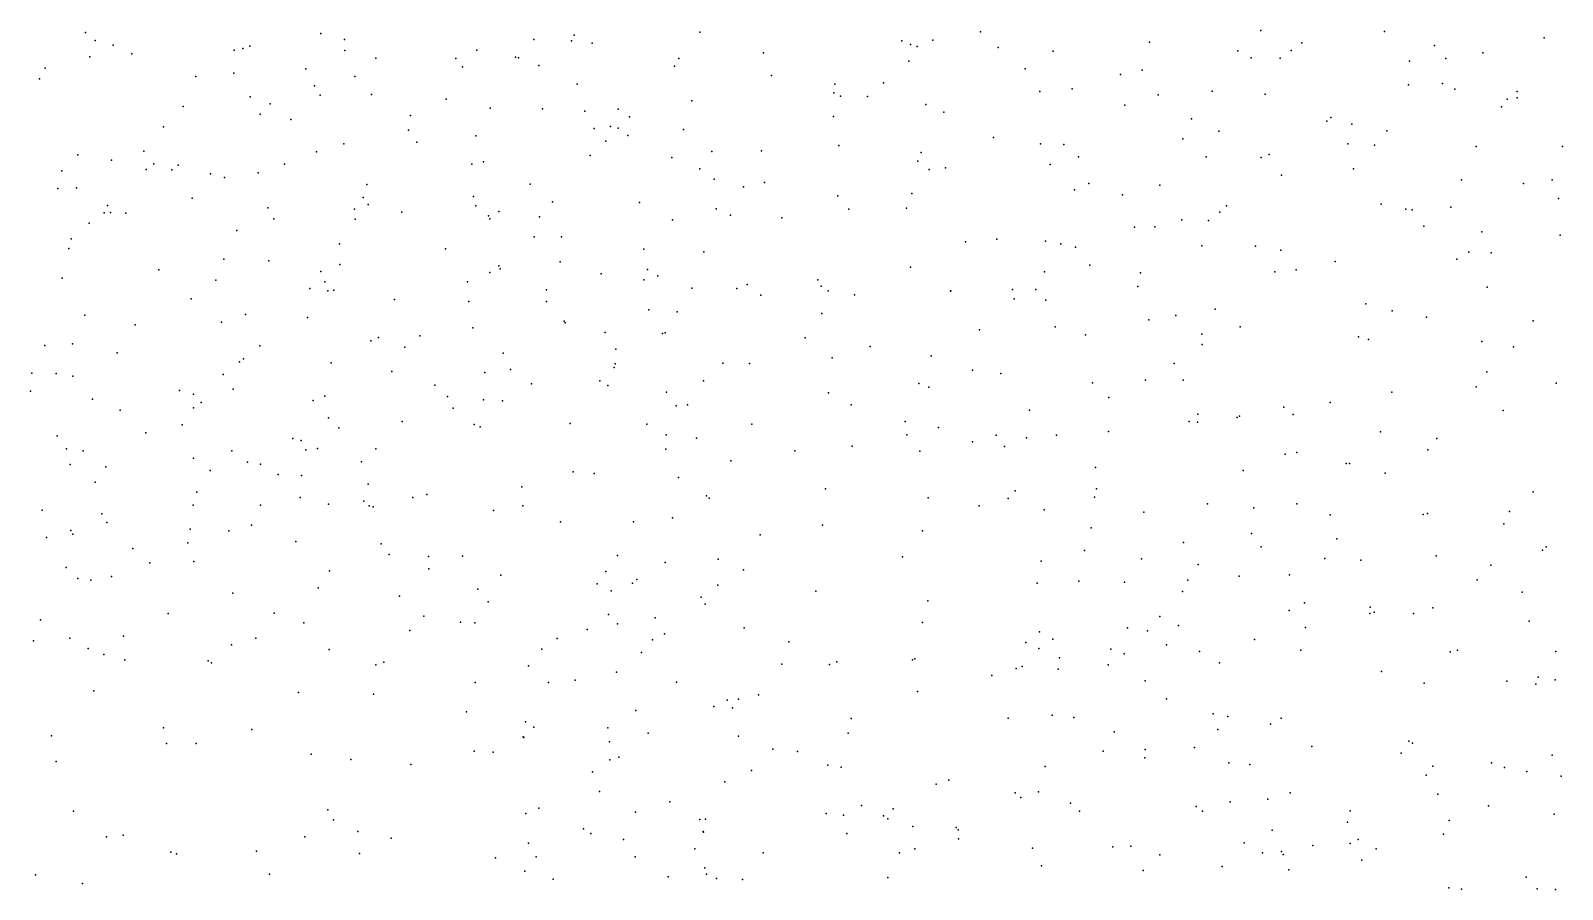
# Model space of a CAD drawing. Header units: metres. Extents: x -23.9 to 23.9, y -28.5 to 28.5.
# Drawn here: x -10.465 to -8.972, y 6.724 to 7.561 of the extents above; entities that cross this region are included whole.
import ezdxf

# ---------------------------------------------------------------- set-up
doc = ezdxf.new("R2010")
doc.units = ezdxf.units.M

msp = doc.modelspace()

# ---------------------------------------------------------------- linework, layer by layer
for p in [(-10.4117, 7.5592, 16.4646), (-10.1822, 7.5583, 19.475), (-9.9352, 7.5568, 22.5524), (-9.8127, 7.5597, 22.5396), (-9.5391, 7.56, 23.756), (-9.2658, 7.5611, 22.4), (-9.1453, 7.5601, 22.5546), (-10.4022, 7.5516, 20.8), (-10.3848, 7.5468, 22.2303), (-10.2667, 7.5422, 14.0008), (-10.2584, 7.5436, 20.865), (-10.2516, 7.546, 22.3673), (-10.1592, 7.5524, 18.974), (-10.159, 7.5417, 10.9828), (-10.0302, 7.542, 22.5537), (-9.9747, 7.5525, 18.204), (-9.938, 7.551, -3.9572), (-9.9177, 7.5488, 23.4285), (-9.6158, 7.5511, 21.0063), (-9.6073, 7.5477, 22.4629), (-9.601, 7.5455, 16.3351), (-9.5857, 7.5518, 23.6505), (-9.5218, 7.5447, 25.4532), (-9.3744, 7.5499, 16.6129), (-9.2361, 7.5418, 20.6623), (-9.2259, 7.5491, 25.505), (-9.0966, 7.5465, 18.4917), (-8.9894, 7.5541, 20.5895), (-10.4075, 7.5355, 25.0682), (-10.3666, 7.5384, 23.5002), (-10.1285, 7.5342, 22.5137), (-10.0505, 7.5338, 18.1163), (-9.9924, 7.5352, 18.7016), (-9.9894, 7.5345, -16.1542), (-9.9696, 7.5272, 25.2581), (-9.8333, 7.534, 16.2535), (-9.7507, 7.5394, 23.4865), (-9.6089, 7.5314, 20.6943), (-9.4682, 7.5412, 22.3961), (-9.2882, 7.5414, 16.756), (-9.2753, 7.5345, -16.6846), (-9.247, 7.5342, 9.857), (-9.1208, 7.5313, 23.8124), (-9.0854, 7.5338, 16.6229), (-9.0495, 7.5393, 25.6328), (-10.4565, 7.5141, 23.5588), (-10.4509, 7.5244, 19.6197), (-10.3041, 7.5164, 25.1106), (-10.2671, 7.5195, 5.8539), (-10.197, 7.5238, 25.0965), (-10.1492, 7.5163, 19.1305), (-10.0443, 7.5257, 25.2011), (-9.8375, 7.5264, 18.5701), (-9.7429, 7.5174, 22.5854), (-9.4955, 7.5238, 10.2506), (-9.4027, 7.5183, 16.5042), (-9.3815, 7.5224, 8.8816), (-10.1883, 7.5074, 18.2393), (-10.1828, 7.4982, 20.8733), (-10.1328, 7.4988, 19.0495), (-9.9323, 7.5088, 18.3632), (-9.682, 7.5005, 25.4461), (-9.681, 7.5088, 20.7414), (-9.6756, 7.4973, 23.5083), (-9.6338, 7.5103, -7.7633), (-9.4811, 7.5017, 23.7966), (-9.4498, 7.5042, 16.43), (-9.366, 7.4985, 21.0522), (-9.3133, 7.502, 22.4404), (-9.2615, 7.499, 23.9094), (-9.1218, 7.5084, 18.5689), (-9.0888, 7.5096, 21.2253), (-9.0767, 7.5041, 18.6822), (-9.0159, 7.5019, 16.5604), (-10.3164, 7.4872, 22.3958), (-10.2513, 7.4967, 16.342), (-10.2318, 7.4896, 23.4037), (-10.0602, 7.4942, 18.8258), (-10.0172, 7.4856, 23.3699), (-9.9662, 7.485, 21.0848), (-9.925, 7.4826, -2.5948), (-9.8924, 7.4845, 16.2108), (-9.8206, 7.4925, 20.8107), (-9.6493, 7.4968, 22.5582), (-9.5924, 7.4892, 25.5112), (-9.3985, 7.4885, 20.6738), (-9.0313, 7.4869, 18.486), (-9.0256, 7.4942, 15.5084), (-9.0158, 7.4957, 7.5617), (-10.3355, 7.4674, 8.6131), (-10.2415, 7.4797, 19.5117), (-10.2116, 7.4746, 20.9845), (-10.0948, 7.4783, 16.2473), (-9.8997, 7.4675, 20.8332), (-9.8813, 7.477, 21.0784), (-9.6823, 7.4775, 16.2519), (-9.5748, 7.4816, -5.5877), (-9.3334, 7.4751, -8.2548), (-9.2015, 7.4728, 16.6519), (-9.1974, 7.4763, 22.6393), (-9.1772, 7.4699, 25.5114), (-10.0968, 7.4639, 19.2387), (-10.0887, 7.4524, 18.9846), (-10.0311, 7.4586, 19.3807), (-9.9159, 7.4658, 22.6624), (-9.9043, 7.4533, 25.3028), (-9.8924, 7.466, 18.4601), (-9.8828, 7.4588, -5.7566), (-9.8288, 7.4648, 22.6568), (-9.5263, 7.4568, 23.6375), (-9.3419, 7.4557, 16.5337), (-9.3066, 7.463, 22.5224), (-9.1431, 7.4633, 18.6423), (-10.4191, 7.44, 8.1185), (-10.3548, 7.4436, 19.5438), (-10.1864, 7.443, 12.3491), (-10.1597, 7.4508, 19.4763), (-9.9197, 7.4392, 18.7323), (-9.8401, 7.4374, 18.5501), (-9.8012, 7.4432, 25.4238), (-9.7526, 7.4438, 1.5826), (-9.6773, 7.449, 22.628), (-9.5969, 7.4424, 20.6723), (-9.4807, 7.4508, 20.678), (-9.458, 7.4502, 22.4499), (-9.4437, 7.4381, 21.0381), (-9.3192, 7.4381, 25.5617), (-9.2655, 7.4375, 21.1089), (-9.2577, 7.4404, 20.6959), (-9.1811, 7.4506, 23.8625), (-9.1549, 7.4495, 21.1814), (-9.056, 7.4481, 25.5994), (-8.9718, 7.448, 20.6198), (-10.4348, 7.4244, 22.2836), (-10.3865, 7.4347, 23.4461), (-10.3524, 7.4258, 20.763), (-10.3451, 7.4312, -2.7801), (-10.3275, 7.4254, 22.4798), (-10.3213, 7.4298, 18.3382), (-10.2432, 7.4224, 18.2827), (-10.2178, 7.4308, 25.0912), (-10.035, 7.431, 25.2127), (-10.0238, 7.4333, 16.2022), (-9.8126, 7.4263, 11.0144), (-9.6001, 7.4338, 21.0238), (-9.5892, 7.4258, 23.5334), (-9.5733, 7.4272, 16.2756), (-9.4712, 7.4307, 1.3835), (-9.1754, 7.4263, 22.7176), (-10.4205, 7.4079, 20.7081), (-10.2898, 7.4213, 7.1034), (-10.2763, 7.418, 20.9932), (-10.1374, 7.411, 23.3443), (-9.9781, 7.4113, 22.6934), (-9.7989, 7.4162, 23.3908), (-9.7701, 7.4088, 21.059), (-9.7497, 7.4129, -17.435), (-9.4334, 7.4121, 23.7951), (-9.3643, 7.4104, 20.6935), (-9.2457, 7.42, -3.4108), (-9.0703, 7.4156, 3.0436), (-9.0098, 7.4121, 18.6815), (-8.9818, 7.4155, 25.6744), (-10.4386, 7.4072, 16.4573), (-10.3078, 7.3977, 25.1511), (-10.141, 7.3983, 18.2882), (-10.0335, 7.3994, 21.1647), (-9.9564, 7.3942, 18.419), (-9.8717, 7.3936, 23.3538), (-9.6781, 7.4, 23.4526), (-9.606, 7.4023, 22.6309), (-9.4476, 7.4059, 16.3583), (-9.4008, 7.4011, 22.5118), (-8.9756, 7.3974, 22.8461), (-10.3934, 7.3835, 2.9181), (-10.3901, 7.3906, 22.4265), (-10.3874, 7.3839, 25.2732), (-10.3723, 7.3831, 16.3763), (-10.2338, 7.3884, 16.2718), (-10.228, 7.3775, 19.4215), (-10.1496, 7.3869, 20.8268), (-10.1362, 7.3916, 16.2232), (-10.1033, 7.384, 25.1517), (-10.031, 7.3904, 19.0469), (-10.0189, 7.3805, -6.2576), (-10.0174, 7.3775, 19.2004), (-10.0086, 7.3846, 19.2923), (-9.9691, 7.3796, 20.816), (-9.7969, 7.3872, 18.6133), (-9.7829, 7.3811, 16.1815), (-9.7329, 7.3784, 22.7023), (-9.6674, 7.387, 7.0346), (-9.6112, 7.3879, 25.5835), (-9.3059, 7.3842, 22.6292), (-9.2992, 7.3902, 16.5726), (-9.1484, 7.3918, 16.6076), (-9.1245, 7.387, -18.2367), (-9.1181, 7.3862, 25.5498), (-9.0805, 7.3891, 21.27), (-10.4081, 7.3732, 19.4744), (-10.2641, 7.3662, -3.7963), (-10.1488, 7.3771, 22.665), (-9.8394, 7.3767, 21.0968), (-9.3889, 7.3694, 23.8528), (-9.369, 7.3697, 6.3734), (-9.3427, 7.3767, 16.4793), (-9.3168, 7.3758, 23.9454), (-9.1069, 7.3703, 22.8117), (-9.0503, 7.3649, 8.8496), (-10.4278, 7.3487, 18.374), (-10.4257, 7.358, 20.9934), (-10.1641, 7.3533, 25.0876), (-10.0606, 7.3484, 18.304), (-9.9742, 7.3599, 18.9837), (-9.9476, 7.3601, 23.3272), (-9.8674, 7.348, 18.8103), (-9.5536, 7.355, 20.6651), (-9.5232, 7.3576, 23.5826), (-9.4756, 7.3557, -18.262), (-9.4609, 7.3533, -4.8506), (-9.4464, 7.35, 25.6394), (-9.3232, 7.3512, -7.091), (-9.271, 7.3509, 21.1405), (-8.9741, 7.3617, 18.5347), (-10.2767, 7.3381, 20.7584), (-10.2331, 7.3367, 7.7772), (-10.1639, 7.333, 19.3617), (-9.949, 7.3356, 25.3638), (-9.809, 7.3455, 8.6344), (-9.2464, 7.347, 20.7051), (-9.1932, 7.336, 23.919), (-9.0747, 7.3382, -19.7859), (-9.0629, 7.345, 20.6678), (-9.0411, 7.3445, 16.5439), (-10.4345, 7.3198, 22.4439), (-10.3403, 7.3277, 16.3218), (-10.2845, 7.3178, 18.2962), (-10.1822, 7.3261, 21.1138), (-10.0174, 7.3254, 16.163), (-10.0086, 7.3318, 22.7443), (-10.0074, 7.3287, 25.285), (-9.9088, 7.3241, 18.9394), (-9.8675, 7.318, -16.9303), (-9.8639, 7.3283, 20.7733), (-9.8538, 7.322, 16.1524), (-9.6978, 7.3182, 25.5968), (-9.6075, 7.3303, 22.6844), (-9.4766, 7.326, 20.6869), (-9.4324, 7.3323, 22.5537), (-9.3831, 7.325, 20.7011), (-9.252, 7.3258, 16.5427), (-9.2314, 7.3279, 25.6116), (-10.1929, 7.3098, 22.6947), (-10.1785, 7.3161, 18.2506), (-10.1755, 7.3074, 20.7809), (-10.1695, 7.3079, 23.3116), (-10.0394, 7.3161, 21.2511), (-9.9624, 7.3085, 19.1168), (-9.8204, 7.3099, 25.5274), (-9.7767, 7.3097, 18.7334), (-9.7665, 7.3137, 23.3628), (-9.7533, 7.3031, 18.6391), (-9.6946, 7.312, 20.6945), (-9.6875, 7.3072, 16.1796), (-9.6621, 7.3034, 23.425), (-9.5685, 7.307, 21.0698), (-9.568, 7.3073, 25.6513), (-9.508, 7.3087, 16.2728), (-9.485, 7.3088, 22.6155), (-9.3858, 7.3115, -17.7752), (-9.0452, 7.3109, 21.3119), (-10.3087, 7.2994, 23.3479), (-10.1105, 7.2988, 22.7337), (-10.038, 7.2971, 20.8171), (-9.9623, 7.2971, 18.4641), (-9.8625, 7.2887, 5.8036), (-9.5064, 7.2997, -3.7508), (-9.4755, 7.2984, 23.6193), (-9.3102, 7.2896, 16.4814), (-9.1635, 7.2948, 21.2503), (-9.1379, 7.288, 22.8511), (-10.4122, 7.2836, 20.6536), (-10.3633, 7.2741, 25.3452), (-10.2791, 7.2768, -4.5465), (-10.2556, 7.2844, 19.3355), (-10.1953, 7.2814, -15.2911), (-9.9451, 7.2778, 21.1555), (-9.9439, 7.2762, 20.8328), (-9.835, 7.287, 22.7747), (-9.6937, 7.2853, -6.2167), (-9.375, 7.279, 16.3866), (-9.3487, 7.2833, 23.8946), (-9.1042, 7.2817, 16.586), (-9.0003, 7.2782, 25.6002), (-10.1334, 7.2587, 20.8391), (-10.126, 7.2617, 25.156), (-10.0856, 7.2634, 21.1489), (-10.034, 7.2713, 18.3666), (-9.9052, 7.2668, 23.3089), (-9.8491, 7.2658, 18.8759), (-9.8466, 7.2665, 21.0887), (-9.71, 7.2616, 22.761), (-9.5402, 7.2692, 23.5207), (-9.4664, 7.2721, 25.6762), (-9.4366, 7.2645, 16.3163), (-9.3234, 7.2652, 25.6682), (-9.286, 7.2723, 21.1733), (-9.1706, 7.2625, 25.6196), (-9.1607, 7.26, 20.6946), (-10.4514, 7.2539, 23.3441), (-10.4244, 7.2557, -6.3058), (-10.3809, 7.2468, 18.329), (-10.2416, 7.2538, 25.1933), (-10.1005, 7.2524, 16.1724), (-10.0045, 7.2465, 21.2078), (-9.8948, 7.2505, 16.1361), (-9.6466, 7.253, 21.0199), (-9.5873, 7.244, 22.7176), (-9.3229, 7.2549, 2.484), (-9.0502, 7.2578, 23.8338), (-9.0194, 7.2527, 1.386), (-10.2616, 7.238, 20.7493), (-10.2575, 7.241, 18.2485), (-10.1721, 7.2371, 8.2883), (-10.1131, 7.2288, 18.2656), (-9.9972, 7.2305, 20.9626), (-9.8964, 7.2325, 18.549), (-9.8952, 7.2363, 18.9414), (-9.7904, 7.2368, 25.5816), (-9.7643, 7.2365, 20.95), (-9.6837, 7.2419, 20.743), (-9.547, 7.23, 16.2336), (-9.3502, 7.2366, 22.6976), (-9.0453, 7.2285, -0.8505), (-10.4639, 7.227, 22.4658), (-10.4403, 7.2266, 16.4121), (-10.4241, 7.224, 23.1365), (-10.2774, 7.2259, 16.2571), (-10.0711, 7.2155, 20.9096), (-10.0224, 7.2276, 25.3287), (-9.9769, 7.2166, 21.1034), (-9.9103, 7.2196, 25.4974), (-9.9025, 7.2151, 2.8933), (-9.8091, 7.2195, 16.1423), (-9.5991, 7.2171, 23.4564), (-9.5896, 7.2133, 20.6326), (-9.5192, 7.2267, 21.0443), (-9.4298, 7.2177, 21.1517), (-9.3782, 7.2203, 23.7968), (-9.3414, 7.2202, 20.6981), (-9.0557, 7.2137, 20.6588), (-8.978, 7.2173, 22.9411), (-10.4652, 7.2095, 21.0671), (-10.4049, 7.2017, 22.5646), (-10.32, 7.2103, 23.1779), (-10.3065, 7.2065, 22.6598), (-10.299, 7.1985, 20.6725), (-10.2677, 7.2116, 11.9523), (-10.1896, 7.2003, 22.7416), (-10.1784, 7.2048, 21.222), (-10.0587, 7.2044, 21.073), (-10.0236, 7.201, 22.7971), (-10.0051, 7.2001, 19.2273), (-9.8453, 7.2084, 2.1714), (-9.6873, 7.2078, 20.8705), (-9.414, 7.2033, 23.7096), (-9.1981, 7.1986, 8.4914), (-9.1381, 7.2087, 21.3619), (-10.3778, 7.1911, 20.6053), (-10.3064, 7.1932, 25.3209), (-10.1748, 7.1836, 23.2345), (-10.0532, 7.1928, 23.2851), (-9.8357, 7.1952, 23.3226), (-9.8247, 7.1962, -4.5999), (-9.6651, 7.1961, 25.6617), (-9.4912, 7.1911, 23.5745), (-9.3273, 7.1872, 23.8705), (-9.2888, 7.1837, 22.7861), (-9.2865, 7.1851, 25.6923), (-9.2432, 7.1939, 21.2715), (-9.2344, 7.1867, 16.5455), (-9.0295, 7.1907, 16.5472), (-10.3528, 7.169, -3.0013), (-10.3176, 7.1768, 19.2694), (-10.1648, 7.1738, 21.0136), (-10.1029, 7.1798, 19.2685), (-10.0327, 7.1771, 18.3883), (-10.027, 7.1748, 21.2593), (-9.9392, 7.1781, 16.133), (-9.8643, 7.1772, 18.8846), (-9.7622, 7.1772, 22.8051), (-9.6127, 7.18, 20.91), (-9.5799, 7.1741, 21.0857), (-9.4143, 7.1701, 20.6884), (-9.3358, 7.18, 21.2195), (-9.3274, 7.1792, 16.4339), (-9.1492, 7.17, 22.8914), (-10.4392, 7.1659, 22.9172), (-10.2097, 7.1635, 16.2029), (-10.2013, 7.1614, 25.1871), (-10.1855, 7.1536, 23.1367), (-10.1286, 7.1534, 21.153), (-9.8455, 7.1671, 18.5946), (-9.8161, 7.1637, 18.8127), (-9.6642, 7.156, 20.6983), (-9.611, 7.1668, 20.8109), (-9.5469, 7.1602, -8.0525), (-9.5237, 7.1666, -2.9031), (-9.5158, 7.1555, 21.139), (-9.4943, 7.164, 1.1373), (-9.4651, 7.1667, 22.6636), (-9.0941, 7.1634, 25.6173), (-10.4301, 7.1533, 25.445), (-10.4141, 7.1513, 21.145), (-10.3064, 7.1441, 22.9346), (-10.2689, 7.1514, 21.2736), (-10.2538, 7.1403, 25.2719), (-10.1969, 7.1523, 21.3926), (-10.1426, 7.1407, 22.7811), (-9.8458, 7.153, 22.8227), (-9.7826, 7.1417, 18.7017), (-9.7202, 7.1512, 16.1507), (-9.5983, 7.151, 22.7597), (-9.2419, 7.1481, 23.8674), (-9.2306, 7.1496, -18.7731), (-9.1827, 7.1389, 25.6682), (-9.1795, 7.1391, -1.4495), (-9.1029, 7.1522, 21.444), (-10.4265, 7.138, 20.5231), (-10.3919, 7.1358, 16.3417), (-10.2902, 7.1321, 18.2178), (-10.241, 7.1383, 20.9818), (-10.224, 7.1283, 22.9784), (-10.201, 7.1272, 18.1388), (-9.9362, 7.131, 19.0307), (-9.9159, 7.1291, 18.5371), (-9.8337, 7.1254, -14.9599), (-9.4269, 7.1352, 25.7215), (-9.283, 7.1321, 20.6898), (-9.1446, 7.1294, 23.8205), (-10.4023, 7.1208, 22.8541), (-10.3033, 7.1111, 20.6571), (-10.1362, 7.1189, 18.2138), (-10.0789, 7.1089, 23.2286), (-9.9862, 7.1161, 22.8221), (-9.6901, 7.1142, -17.6811), (-9.5054, 7.1124, 20.9531), (-9.4259, 7.1143, 16.3168), (-9.0004, 7.1114, 16.5498), (-10.3068, 7.0983, 20.942), (-10.2411, 7.0984, 19.2255), (-10.2023, 7.1057, 22.8576), (-10.1749, 7.0992, 21.2395), (-10.1402, 7.1021, 25.2602), (-10.1353, 7.0976, 19.2277), (-10.1314, 7.0968, 16.1787), (-10.0925, 7.1058, 21.3695), (-9.9852, 7.0976, 16.1419), (-9.8064, 7.1076, 23.3294), (-9.8038, 7.1053, 25.6131), (-9.59, 7.1055, 25.7088), (-9.5403, 7.0977, 22.7294), (-9.5122, 7.1048, 20.8255), (-9.477, 7.0938, 23.6), (-9.4278, 7.106, 23.6712), (-9.3178, 7.0995, 22.7783), (-9.2727, 7.0956, 7.5004), (-9.2306, 7.0995, 21.4064), (-10.454, 7.0936, 21.0292), (-10.3957, 7.09, 19.2514), (-10.3909, 7.0814, 4.8957), (-10.2498, 7.0788, 16.2386), (-10.0139, 7.0931, 19.2042), (-9.9486, 7.0822, 23.293), (-9.8773, 7.0821, 18.9138), (-9.8394, 7.0859, 16.1395), (-9.693, 7.0789, 25.6757), (-9.3799, 7.0914, 20.6772), (-9.1983, 7.089, 21.4839), (-9.1076, 7.0894, 20.6469), (-9.1032, 7.0902, 21.5459), (-9.0288, 7.0801, 20.6138), (-9.0233, 7.0921, 25.5806), (-10.4498, 7.0668, 18.258), (-10.4261, 7.0735, 22.579), (-10.4239, 7.0701, -7.1394), (-10.3096, 7.0751, 20.7781), (-10.272, 7.0734, 21.1673), (-9.7539, 7.0695, 16.151), (-9.5955, 7.0732, 16.2039), (-9.4312, 7.0763, 21.2305), (-9.2748, 7.0706, -14.9946), (-9.1916, 7.0656, 22.881), (-10.3655, 7.0562, 21.0743), (-10.3119, 7.0615, 22.8033), (-10.2066, 7.0629, 25.2204), (-10.1234, 7.0605, 22.8488), (-10.1158, 7.0502, 22.9576), (-9.8929, 7.0492, -16.2179), (-9.4376, 7.0543, 21.0246), (-9.3411, 7.0619, 25.72), (-9.2654, 7.0577, 22.8306), (-8.9912, 7.0545, 21.5252), (-8.9877, 7.0577, 23.774), (-10.4307, 7.0376, 22.7084), (-10.3489, 7.0422, 16.3132), (-10.3061, 7.0434, 19.2136), (-10.1738, 7.0344, 11.0957), (-10.0774, 7.0483, 25.3349), (-10.0771, 7.0363, 18.2658), (-10.0443, 7.0485, 23.0972), (-9.8466, 7.0426, 22.8353), (-9.7949, 7.0457, -5.4099), (-9.7701, 7.0354, 18.7244), (-9.6153, 7.048, 22.7782), (-9.4801, 7.0439, 16.2855), (-9.3821, 7.0461, 16.3732), (-9.3269, 7.0405, 23.7824), (-9.2034, 7.0464, 20.6527), (-9.1683, 7.0447, 16.6358), (-9.095, 7.0488, 10.9727), (-9.0417, 7.0397, -7.0561), (-10.4191, 7.0268, 16.3935), (-10.4065, 7.0253, -5.069), (-10.3862, 7.0288, 20.8956), (-10.0068, 7.0302, 23.2164), (-9.9129, 7.0216, 19.0015), (-9.9045, 7.0338, 18.5345), (-9.8784, 7.0223, 7.5378), (-9.8741, 7.0259, 25.5756), (-9.7952, 7.0204, 25.6314), (-9.484, 7.0223, 25.7302), (-9.4433, 7.0241, 21.1411), (-9.3986, 7.0234, 21.3804), (-9.3371, 7.0251, 16.4419), (-9.2868, 7.029, 16.5132), (-9.2378, 7.0305, 25.7004), (-9.0549, 7.0257, 8.1248), (-10.268, 7.0124, -4.1814), (-10.185, 7.0179, 18.0668), (-10.1055, 7.0095, 18.187), (-10.0293, 7.0164, 25.3975), (-9.8993, 7.0148, 3.3854), (-9.8116, 7.0085, 18.5987), (-9.6996, 7.0146, 5.4062), (-9.5904, 7.005, 25.7203), (-9.3422, 7.0141, 2.8515), (-9.011, 7.0134, -15.2575), (-10.331, 6.9927, 18.1464), (-10.2277, 6.9932, 16.238), (-10.0819, 6.99, 7.8181), (-10.019, 7.004, 19.1769), (-9.9019, 6.9918, -3.6268), (-9.8077, 7.0019, 18.8311), (-9.3643, 6.9898, 20.939), (-9.2381, 6.9958, 16.5916), (-9.2231, 7.0031, 21.5983), (-9.1594, 6.9928, 22.911), (-9.1592, 6.999, 21.6696), (-9.1552, 6.9941, 25.6737), (-9.1169, 6.9926, 15.4975), (-9.098, 6.9981, 20.6073), (-10.4557, 6.9865, 22.5675), (-10.1989, 6.9836, -7.4237), (-10.0956, 6.976, 16.1866), (-10.0462, 6.9844, 22.9362), (-10.0322, 6.9837, 18.3511), (-9.9225, 6.977, 22.8514), (-9.8929, 6.9827, 7.0619), (-9.8563, 6.9885, 18.9085), (-9.7696, 6.9787, 23.3555), (-9.5957, 6.9838, 16.22), (-9.4817, 6.9747, -5.8839), (-9.3959, 6.9789, 25.7301), (-9.3762, 6.9758, 20.74), (-9.3461, 6.9809, 22.761), (-9.2222, 6.979, 23.8001), (-9.0042, 6.9854, 16.6103), (-10.4623, 6.9659, 18.1814), (-10.4271, 6.9685, 20.8339), (-10.3747, 6.9707, 20.5861), (-10.2692, 6.9621, 25.3144), (-10.2455, 6.9685, -15.7065), (-9.9517, 6.9683, 16.161), (-9.8588, 6.967, 23.2925), (-9.8471, 6.9728, 16.1583), (-9.7261, 6.9652, 18.6792), (-9.4949, 6.9644, 22.7061), (-9.4687, 6.9676, 21.2842), (-9.3579, 6.9623, 21.0264), (-9.2719, 6.9673, 21.6927), (-10.4092, 6.9586, 20.738), (-10.3939, 6.9528, 25.4345), (-10.3733, 6.9475, 16.3681), (-10.2922, 6.9465, 9.8194), (-10.2888, 6.9446, 16.3007), (-10.1742, 6.9577, 19.1848), (-10.1207, 6.9452, 25.2892), (-9.9669, 6.958, 18.4293), (-9.8696, 6.9548, 18.537), (-9.6791, 6.9455, 25.6829), (-9.6054, 6.9476, 9.9406), (-9.6032, 6.9484, 8.7029), (-9.4823, 6.9586, 16.308), (-9.4621, 6.9495, 23.6713), (-9.412, 6.9578, 21.5322), (-9.399, 6.9535, 16.3883), (-9.3255, 6.9555, 21.6223), (-9.3062, 6.9445, 23.8004), (-9.2268, 6.9568, -8.2244), (-9.0813, 6.9553, 21.6564), (-9.0739, 6.957, 23.7594), (-8.9781, 6.9557, 18.5598), (-10.1287, 6.9428, 18.1115), (-9.9799, 6.9417, 23.0161), (-9.894, 6.9356, 19.0223), (-9.7328, 6.9434, 16.1845), (-9.6862, 6.943, 23.433), (-9.5279, 6.9322, 25.7196), (-9.5042, 6.9391, 2.429), (-9.4986, 6.941, 21.4626), (-9.4633, 6.9384, 6.4674), (-9.4147, 6.9425, 22.6867), (-9.148, 6.9361, -1.1694), (-8.9953, 6.9305, 21.6131), (-10.4036, 6.9174, 18.1273), (-10.2042, 6.9157, 25.2113), (-10.0319, 6.9253, 2.0899), (-9.9604, 6.9253, -5.1), (-9.9342, 6.9277, 23.1782), (-9.8356, 6.9258, 1.1975), (-9.6006, 6.9166, 23.5064), (-9.3787, 6.9272, 21.173), (-9.1064, 6.9249, 22.9274), (-9.0261, 6.9267, 25.5845), (-8.9976, 6.9238, 18.6757), (-8.9788, 6.9279, 12.784), (-10.1309, 6.9139, -15.2559), (-9.7991, 6.9019, 23.3872), (-9.7862, 6.9083, 18.8569), (-9.781, 6.9008, 11.1146), (-9.7752, 6.9092, 18.5852), (-9.7556, 6.9133, -16.5262), (-9.3578, 6.9096, 20.6748), (-10.0404, 6.8969, 18.2493), (-9.9826, 6.8871, 22.907), (-9.875, 6.8981, -6.8026), (-9.6653, 6.8904, 22.7909), (-9.512, 6.8906, -7.548), (-9.4691, 6.8935, 21.3544), (-9.4481, 6.8913, 11.3388), (-9.3121, 6.895, 20.8283), (-9.298, 6.8924, 20.913), (-9.2564, 6.8847, 20.5684), (-9.2461, 6.8908, 1.0904), (-10.4448, 6.8734, 25.4585), (-10.3356, 6.8811, 19.1888), (-10.2495, 6.8796, 18.1071), (-9.9849, 6.8724, 18.3536), (-9.9843, 6.8719, 19.1619), (-9.9746, 6.882, 25.4536), (-9.9026, 6.8813, 19.1005), (-9.863, 6.8761, 23.2965), (-9.775, 6.873, 25.6293), (-9.668, 6.876, 18.7162), (-9.4089, 6.8772, 21.6443), (-9.3077, 6.8795, 21.0791), (-10.3328, 6.8661, 25.3734), (-10.3038, 6.8659, 16.3464), (-10.1916, 6.8557, 16.2713), (-10.0328, 6.8585, 25.3654), (-10.0144, 6.8576, 16.2076), (-9.9009, 6.8676, 23.1188), (-9.7417, 6.8603, 22.8171), (-9.7174, 6.8583, 18.8023), (-9.4195, 6.8585, 23.818), (-9.3785, 6.8601, 22.7109), (-9.3303, 6.862, 16.554), (-9.216, 6.8631, 25.6796), (-9.1289, 6.8565, 21.692), (-9.1216, 6.8682, 16.7554), (-9.118, 6.8662, 18.65), (-10.4403, 6.8484, 20.6253), (-10.1529, 6.8504, 18.1177), (-10.0946, 6.8454, 16.2373), (-9.9006, 6.8499, 25.5362), (-9.8917, 6.8527, 18.4685), (-9.6881, 6.8448, 18.6022), (-9.6751, 6.8428, 2.9062), (-9.4761, 6.8435, 16.3654), (-9.3788, 6.852, 16.4768), (-9.297, 6.8471, 22.7895), (-9.2766, 6.8454, 21.0057), (-9.0981, 6.8437, 23.7507), (-9.0409, 6.8472, 20.4746), (-9.0281, 6.8426, 18.6987), (-8.9818, 6.8546, 16.697), (-9.9175, 6.8382, 22.9805), (-9.7885, 6.8285, 16.223), (-9.7623, 6.8396, 23.4312), (-9.5824, 6.8262, 25.6955), (-9.5699, 6.8302, 21.5224), (-9.1046, 6.8352, 25.622), (-9.0063, 6.8387, 23.7409), (-8.9729, 6.8341, 20.412), (-9.9107, 6.8193, 22.898), (-9.5053, 6.8177, 21.6023), (-9.4999, 6.8134, 23.7409), (-9.4827, 6.8187, 18.6582), (-9.2588, 6.8115, 3.4835), (-9.2371, 6.8177, 5.5141), (-9.0932, 6.8165, 18.5526), (-10.4233, 6.8, 16.5635), (-10.1753, 6.8014, 25.1757), (-9.9823, 6.7978, 5.2086), (-9.9697, 6.8028, 18.2945), (-9.8754, 6.7989, 23.3583), (-9.842, 6.8092, 19.0506), (-9.6897, 6.7978, 23.5085), (-9.6728, 6.7959, 25.6543), (-9.655, 6.8056, 16.2815), (-9.6338, 6.7954, -18.7758), (-9.6242, 6.8023, 23.5655), (-9.4512, 6.8077, 21.3927), (-9.4427, 6.7999, 22.6323), (-9.3288, 6.8044, 18.636), (-9.3228, 6.7998, 20.6186), (-9.2958, 6.8089, 16.7036), (-9.1786, 6.8003, 21.7465), (-9.0438, 6.805, 16.7387), (-8.9799, 6.797, 22.9441), (-10.17, 6.7915, 8.4222), (-9.9262, 6.7826, 16.2442), (-9.8126, 6.7919, 18.4878), (-9.8095, 6.7802, 25.5731), (-9.8073, 6.792, 23.0717), (-9.6294, 6.7924, 18.7714), (-9.6051, 6.785, 18.5944), (-9.5628, 6.7839, 5.1731), (-9.5608, 6.7819, 22.7347), (-9.2548, 6.7815, 20.8494), (-9.1812, 6.7892, 22.8503), (-9.0822, 6.7908, 22.9052), (-10.3913, 6.775, 18.1145), (-10.3749, 6.7764, 19.2037), (-10.1979, 6.7749, -3.1551), (-10.1463, 6.78, 19.1839), (-10.1136, 6.7737, 16.2952), (-9.9798, 6.7686, 25.3917), (-9.9191, 6.7782, 18.3587), (-9.8873, 6.7724, -16.8855), (-9.8092, 6.7796, 22.9114), (-9.6694, 6.7782, 22.8135), (-9.5607, 6.7729, 23.6693), (-9.4102, 6.7652, 18.6917), (-9.3926, 6.7659, 21.7345), (-9.282, 6.769, 23.8157), (-9.215, 6.7666, 16.725), (-9.1788, 6.7685, 25.6336), (-9.1708, 6.7722, 15.0773), (-9.0877, 6.7774, 18.7199), (-10.3286, 6.7599, 16.464), (-10.323, 6.7585, 5.6644), (-10.2451, 6.7611, 19.1851), (-10.1446, 6.7587, 18.0857), (-10.0121, 6.7543, 18.1463), (-9.9724, 6.7554, -18.2183), (-9.8757, 6.7555, -3.9178), (-9.8175, 6.7633, 23.2397), (-9.751, 6.7593, 22.999), (-9.6182, 6.7593, 7.4901), (-9.6032, 6.7633, 16.3348), (-9.4884, 6.7638, 25.6844), (-9.3641, 6.7575, 22.6823), (-9.2641, 6.7593, 25.6628), (-9.2456, 6.7606, 20.998), (-9.244, 6.7577, -7.3653), (-9.1672, 6.7522, 20.4864), (-9.1533, 6.7631, -19.6364), (-10.4604, 6.738, 19.2385), (-10.2322, 6.7386, 18.1082), (-9.9834, 6.7413, 2.3903), (-9.8435, 6.736, 19.1497), (-9.8078, 6.7446, 23.4343), (-9.8063, 6.7384, 16.2833), (-9.4795, 6.7465, 18.5897), (-9.3804, 6.742, 16.6285), (-9.3035, 6.746, 18.7008), (-9.2386, 6.7427, 22.7892), (-9.0072, 6.7356, 20.2829), (-10.4146, 6.7295, 16.6624), (-9.9557, 6.7338, 18.2106), (-9.7966, 6.7342, 19.068), (-9.771, 6.7332, 23.1649), (-9.6293, 6.7352, 18.834), (-9.0826, 6.7251, 21.725), (-9.07, 6.724, 16.7472), (-8.9964, 6.7242, 25.4966), (-8.9784, 6.7237, 19.7571)]:
    msp.add_point(p)

doc.saveas('drawing.dxf')
